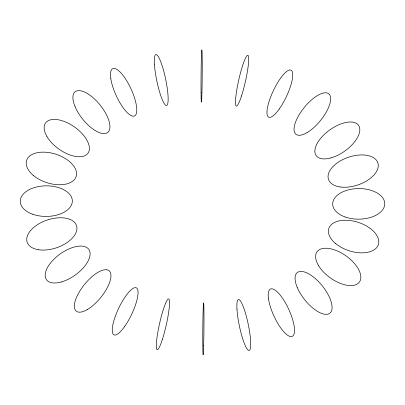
<?xml version="1.0" encoding="UTF-8"?>
<svg xmlns="http://www.w3.org/2000/svg" width="405" height="405" viewBox="0 0 405 405"><rect width="100%" height="100%" fill="white"/><g stroke="black" fill="none" stroke-linecap="round" stroke-linejoin="round"><path stroke-width="0.61" d="M87.348 309.542A26.041 10.419 -50.9 0 0 110.494 272.752A26.041 10.419 -50.9 0 0 80.129 290.562A26.041 10.419 -50.9 0 0 87.348 309.542M124.563 326.627A26.041 7.163 -64.6 0 0 136.606 287.975A26.041 7.163 -64.6 0 0 114.276 319.393A26.041 7.163 -64.6 0 0 124.563 326.627M162.324 339.587A26.041 3.417 -77.3 0 0 168.92 299.067A26.041 3.417 -77.3 0 0 157.489 334.226A26.041 3.417 -77.3 0 0 162.324 339.587M203.664 345.354A26.041 0.562 -89.5 0 0 203.685 303.239A26.041 0.562 -89.5 0 0 202.768 338.276A26.041 0.562 -89.5 0 0 203.664 345.354M236.976 309.238A26.041 4.501 78.2 0 0 248.224 350.254A26.041 4.501 78.2 0 0 246.124 315.51A26.041 4.501 78.2 0 0 236.976 309.238M268.515 298.915A26.041 8.135 65.3 0 0 290.243 336.499A26.041 8.135 65.3 0 0 285.333 302.677A26.041 8.135 65.3 0 0 268.515 298.915M297.25 287.484A26.041 11.213 51.2 0 0 329.316 313.576A26.041 11.213 51.2 0 0 314.164 277.587A26.041 11.213 51.2 0 0 297.25 287.484M318.34 265.26A26.041 13.527 35.4 0 0 357.519 283.854A26.041 13.527 35.4 0 0 338.808 251.616A26.041 13.527 35.4 0 0 318.34 265.26M335.391 243.349A26.041 14.919 18 0 0 377.794 245.987A26.041 14.919 18 0 0 347.667 220.305A26.041 14.919 18 0 0 335.391 243.349M345.187 216.999A26.041 15.299 -0.4 0 0 384.75 204.095A26.041 15.299 -0.4 0 0 346.204 190.507A26.041 15.299 -0.4 0 0 345.187 216.999M340.104 186.953A26.041 14.631 -18.6 0 0 378.275 165.853A26.041 14.631 -18.6 0 0 341.121 160.461A26.041 14.631 -18.6 0 0 340.104 186.953M330.966 157.904A26.041 12.965 -35.6 0 0 359.21 126.507A26.041 12.965 -35.6 0 0 321.874 136.951A26.041 12.965 -35.6 0 0 330.966 157.904M307.036 132.637A26.041 10.419 -50.9 0 0 330.181 95.848A26.041 10.419 -50.9 0 0 299.811 113.658A26.041 10.419 -50.9 0 0 307.036 132.637M279.263 108.965A26.041 7.163 -64.6 0 0 291.311 70.313A26.041 7.163 -64.6 0 0 268.981 101.731A26.041 7.163 -64.6 0 0 279.263 108.965M241.501 96A26.041 3.417 -77.3 0 0 248.098 55.48A26.041 3.417 -77.3 0 0 236.667 90.639A26.041 3.417 -77.3 0 0 241.501 96M201.923 92.441A26.041 0.562 -89.5 0 0 201.943 50.326A26.041 0.562 -89.5 0 0 201.022 85.364A26.041 0.562 -89.5 0 0 201.923 92.441M154.432 64.238A26.041 4.501 78.2 0 0 165.675 105.254A26.041 4.501 78.2 0 0 163.574 70.51A26.041 4.501 78.2 0 0 154.432 64.238M110.788 78.519A26.041 8.135 65.3 0 0 132.516 116.108A26.041 8.135 65.3 0 0 127.605 82.281A26.041 8.135 65.3 0 0 110.788 78.519M75.097 106.718A26.041 11.213 51.2 0 0 107.163 132.81A26.041 11.213 51.2 0 0 92.011 96.82A26.041 11.213 51.2 0 0 75.097 106.718M46.894 136.439A26.041 13.527 35.4 0 0 86.073 155.034A26.041 13.527 35.4 0 0 67.367 122.791A26.041 13.527 35.4 0 0 46.894 136.439M33.159 175.254A26.041 14.919 18 0 0 75.558 177.891A26.041 14.919 18 0 0 45.431 152.209A26.041 14.919 18 0 0 33.159 175.254M32.759 214.265A26.041 15.299 -0.4 0 0 72.323 201.361A26.041 15.299 -0.4 0 0 33.777 187.773A26.041 15.299 -0.4 0 0 32.759 214.265M38.769 249.774A26.041 14.631 -18.6 0 0 76.945 228.673A26.041 14.631 -18.6 0 0 39.786 223.282A26.041 14.631 -18.6 0 0 38.769 249.774M61.266 281.996A26.041 12.965 -35.6 0 0 89.51 250.599A26.041 12.965 -35.6 0 0 52.174 261.043A26.041 12.965 -35.6 0 0 61.266 281.996"/></g></svg>
